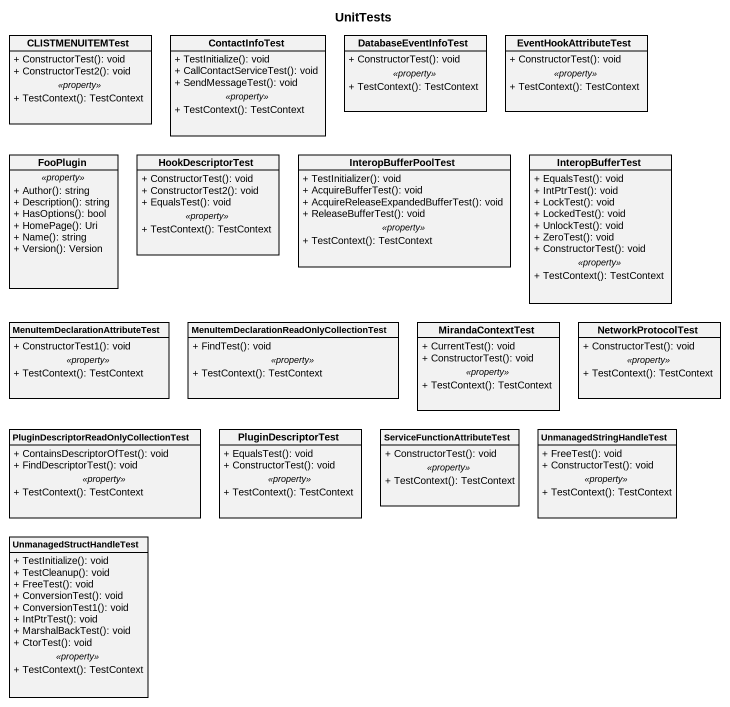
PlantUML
@startuml
title UnitTests
hide circle
hide empty members
skinparam classAttributeIconSize 0
class CLISTMENUITEMTest {
  + ConstructorTest(): void
  + ConstructorTest2(): void
  .. <<property>> ..
  + TestContext(): TestContext
}
class ContactInfoTest {
  + TestInitialize(): void
  + CallContactServiceTest(): void
  + SendMessageTest(): void
  .. <<property>> ..
  + TestContext(): TestContext
}
class DatabaseEventInfoTest {
  + ConstructorTest(): void
  .. <<property>> ..
  + TestContext(): TestContext
}
class EventHookAttributeTest {
  + ConstructorTest(): void
  .. <<property>> ..
  + TestContext(): TestContext
}
class FooPlugin {
  .. <<property>> ..
  + Author(): string
  + Description(): string
  + HasOptions(): bool
  + HomePage(): Uri
  + Name(): string
  + Version(): Version
}
class HookDescriptorTest {
  + ConstructorTest(): void
  + ConstructorTest2(): void
  + EqualsTest(): void
  .. <<property>> ..
  + TestContext(): TestContext
}
class InteropBufferPoolTest {
  + TestInitializer(): void
  + AcquireBufferTest(): void
  + AcquireReleaseExpandedBufferTest(): void
  + ReleaseBufferTest(): void
  .. <<property>> ..
  + TestContext(): TestContext
}
class InteropBufferTest {
  + EqualsTest(): void
  + IntPtrTest(): void
  + LockTest(): void
  + LockedTest(): void
  + UnlockTest(): void
  + ZeroTest(): void
  + ConstructorTest(): void
  .. <<property>> ..
  + TestContext(): TestContext
}
class "MenuItemDeclarationAttributeTest" as MenuItemDeclarationAttribute {
  + ConstructorTest1(): void
  .. <<property>> ..
  + TestContext(): TestContext
}
class "MenuItemDeclarationReadOnlyCollectionTest" as MenuItemDeclarationReadOnlyC {
  + FindTest(): void
  .. <<property>> ..
  + TestContext(): TestContext
}
class MirandaContextTest {
  + CurrentTest(): void
  + ConstructorTest(): void
  .. <<property>> ..
  + TestContext(): TestContext
}
class NetworkProtocolTest {
  + ConstructorTest(): void
  .. <<property>> ..
  + TestContext(): TestContext
}
class "PluginDescriptorReadOnlyCollectionTest" as PluginDescriptorReadOnlyColl {
  + ContainsDescriptorOfTest(): void
  + FindDescriptorTest(): void
  .. <<property>> ..
  + TestContext(): TestContext
}
class PluginDescriptorTest {
  + EqualsTest(): void
  + ConstructorTest(): void
  .. <<property>> ..
  + TestContext(): TestContext
}
class ServiceFunctionAttributeTest {
  + ConstructorTest(): void
  .. <<property>> ..
  + TestContext(): TestContext
}
class UnmanagedStringHandleTest {
  + FreeTest(): void
  + ConstructorTest(): void
  .. <<property>> ..
  + TestContext(): TestContext
}
class UnmanagedStructHandleTest {
  + TestInitialize(): void
  + TestCleanup(): void
  + FreeTest(): void
  + ConversionTest(): void
  + ConversionTest1(): void
  + IntPtrTest(): void
  + MarshalBackTest(): void
  + CtorTest(): void
  .. <<property>> ..
  + TestContext(): TestContext
}
@enduml
